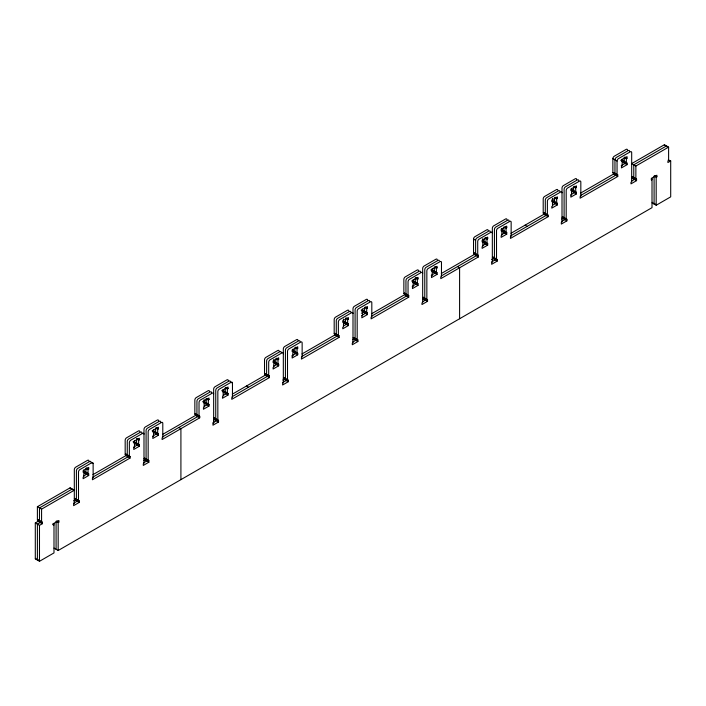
<?xml version="1.0" encoding="UTF-8"?>
<svg xmlns="http://www.w3.org/2000/svg" width="706" height="706" viewBox="0 0 706 706"><rect width="100%" height="100%" fill="white"/><g stroke="black" fill="none" stroke-linecap="round" stroke-linejoin="round"><path stroke-width="1.06" d="M133.54 447.189L137.255 445.045L137.255 443.439L136.558 443.836L136.558 439.008L137.255 438.611L139.338 439.82L139.338 438.205L133.769 441.426L133.769 443.033L135.164 442.23L139.338 444.648L139.338 446.254L133.769 449.475L133.769 447.86L134.467 447.463L134.467 440.703M204.14 406.427L206.92 404.82L206.92 403.214L206.223 403.611L206.223 398.784L206.92 398.387L209.011 399.596L209.011 397.981L203.443 401.202L203.443 402.808L204.837 402.005L209.011 404.423L209.011 406.029L203.443 409.251L203.443 407.636L204.14 407.238L204.14 399.508M343.478 325.978L346.267 324.372L346.267 322.766L345.569 323.163L345.569 318.335L346.267 317.938L348.358 319.147L348.358 317.532L342.781 320.753L342.781 322.36L344.175 321.557L348.358 323.975L348.358 325.581L342.781 328.802L342.781 327.187L343.478 326.79L343.478 319.068M412.225 286.292L415.94 284.147L415.94 282.541L415.243 282.938L415.243 278.111L415.94 277.714L418.023 278.923L418.023 277.308L412.454 280.529L412.454 282.135L413.848 281.332L418.023 283.75L418.023 285.356L412.454 288.577L412.454 286.963L413.151 286.565L413.151 279.805M621.236 165.619L624.951 163.474L624.951 161.868L624.254 162.265L624.254 157.447L624.951 157.041L627.043 158.25L627.043 156.635L621.465 159.856L621.465 161.462L622.86 160.659L627.043 163.077L627.043 164.683L621.465 167.904L621.465 166.289L622.162 165.892L622.162 159.132M83.837 469.931L83.837 476.691L83.14 477.088L83.14 478.703L88.718 475.482L88.718 473.876L84.535 471.458L83.14 472.261L83.14 470.655L88.718 467.434L88.718 469.049L88.021 469.446L85.929 468.246L85.929 473.073L86.626 472.667L86.626 474.273L83.837 475.888M136.558 439.008L138.641 440.217L139.338 439.82M153.511 429.707L153.511 436.467L152.814 436.864L152.814 438.479L158.382 435.258L158.382 433.652L154.208 431.234L152.814 432.037L152.814 430.431L158.382 427.209L158.382 428.824L157.685 429.222L155.602 428.021L155.602 432.849L156.291 432.443L156.291 434.049L152.575 436.193M206.223 398.784L208.314 399.993L209.011 399.596M223.175 389.483L223.175 396.242L222.487 396.64L222.487 398.255L228.056 395.033L228.056 393.427L223.873 391.009L222.487 391.812L222.487 390.206L228.056 386.985L228.056 388.6L227.358 388.997L225.267 387.797L225.267 392.624L225.964 392.218L225.964 393.824L223.175 395.439M273.804 359.292L273.804 367.014L273.107 367.411L273.107 369.026L278.685 365.805L278.685 364.199L274.502 361.781L273.107 362.584L273.107 360.978L278.685 357.757L278.685 359.372L277.988 359.769L276.593 358.966M292.849 349.258L292.849 356.018L292.152 356.415L292.152 358.03L297.729 354.809L297.729 353.203L293.546 350.785L292.152 351.588L292.152 349.982L297.729 346.761L297.729 348.376L297.032 348.773L294.94 347.573L294.94 352.4L295.637 351.994L295.637 353.6L291.922 355.745M345.569 318.335L347.661 319.544L348.358 319.147M362.522 309.034L362.522 315.794L361.825 316.191L361.825 317.806L367.402 314.585L367.402 312.979L363.219 310.561L361.825 311.364L361.825 309.757L367.402 306.536L367.402 308.151L366.705 308.548L364.614 307.348L364.614 312.176L365.311 311.77L365.311 313.376L361.596 315.52M415.243 278.111L417.325 279.32L418.023 278.923M432.196 268.81L432.196 275.569L431.498 275.967L431.498 277.582L437.067 274.36L437.067 272.754L432.893 270.336L431.498 271.139L431.498 269.533L437.067 266.312L437.067 267.927L436.37 268.324L434.287 267.124L434.287 271.951L434.975 271.545L434.975 273.151L431.26 275.296M482.825 238.619L482.825 246.341L482.127 246.738L482.127 248.353L487.696 245.132L487.696 243.526L483.513 241.108L482.127 241.911L482.127 240.305L487.696 237.084L487.696 238.699L486.999 239.096L485.604 238.293M501.86 228.585L501.86 235.345L501.163 235.742L501.163 237.357L506.74 234.136L506.74 232.53L502.557 230.112L501.163 230.915L501.163 229.309L506.74 226.088L506.74 227.703L506.043 228.1L503.952 226.9L503.952 231.727L504.649 231.321L504.649 232.927L501.86 234.542M552.489 198.395L552.489 206.117L551.792 206.514L551.792 208.129L557.369 204.908L557.369 203.302L553.186 200.883L551.792 201.687L551.792 200.08L557.369 196.859L557.369 198.474L556.672 198.871L555.278 198.068M571.533 188.361L571.533 195.121L570.836 195.518L570.836 197.133L576.414 193.912L576.414 192.306L572.231 189.888L570.836 190.691L570.836 189.084L576.414 185.863L576.414 187.478L575.717 187.875L573.625 186.675L573.625 191.502L574.322 191.097L574.322 192.703L570.607 194.847M624.254 157.447L626.346 158.647L627.043 158.25M361.357 313.243L363.219 312.176L367.402 314.585M273.804 366.202L276.593 364.596L276.593 362.99L275.896 363.387L275.896 358.56M482.825 245.538L485.604 243.923L485.604 242.317L484.907 242.714L484.907 237.887M552.489 205.314L555.278 203.699L555.278 202.093L554.581 202.49L554.581 197.662M83.837 471.864L88.021 474.273L88.718 473.876M133.072 441.832L138.641 445.045L139.338 444.648M152.117 430.836L157.685 434.049L158.382 433.652M202.746 401.608L208.314 404.82L209.011 404.423M221.79 390.612L227.358 393.824L228.056 393.427M273.804 362.187L277.988 364.596L278.685 364.199M292.849 351.191L297.032 353.6L297.729 353.203M343.478 321.962L347.661 324.372L348.358 323.975M361.128 310.163L366.705 313.376L367.402 312.979M411.757 280.935L417.325 284.147L418.023 283.75M430.801 269.939L436.37 273.151L437.067 272.754M482.825 241.514L486.999 243.923L487.696 243.526M501.86 230.518L506.043 232.927L506.74 232.53M552.489 201.289L556.672 203.699L557.369 203.302M571.533 190.293L575.717 192.703L576.414 192.306M620.768 160.262L626.346 163.474L627.043 163.077M139.806 431.772A1.968 1.138 -60 0 0 138.411 430.969L126.568 437.808A1.968 1.138 -60 0 0 125.174 440.217L125.174 454.435L125.871 454.029L130.054 456.447L130.054 458.053L92.433 479.771L92.433 478.165L93.13 477.759L93.13 463.551A1.968 1.138 -60 0 0 91.736 462.748L79.893 469.587A1.968 1.138 -60 0 0 78.498 471.996L78.498 501.225L79.196 500.828L79.196 502.434L73.618 505.655L73.618 504.04L74.315 503.643L74.315 469.587A1.968 1.138 -60 0 1 75.71 467.169L87.553 460.33A1.968 1.138 -60 0 1 88.947 461.133M209.47 391.406A1.968 1.138 -60 0 0 208.085 390.745L196.242 397.584A1.968 1.138 -60 0 0 194.847 399.993L194.847 414.21L195.544 413.804L199.727 416.222L199.727 417.828L162.098 439.547L162.098 437.941L162.795 437.535L162.795 423.326A1.968 1.138 -60 0 0 161.4 422.523L149.557 429.363A1.968 1.138 -60 0 0 148.163 431.772L148.163 461L148.86 460.603L148.86 462.209L143.292 465.43L143.292 463.816L143.989 463.418L143.989 429.363A1.968 1.138 -60 0 1 145.383 426.945L157.226 420.105A1.968 1.138 -60 0 1 158.621 420.908M279.144 351.182A1.968 1.138 -60 0 0 277.758 350.52L265.915 357.36A1.968 1.138 -60 0 0 264.521 359.769L264.521 373.986L265.218 373.58L269.392 375.998L269.392 377.604L231.771 399.322L231.771 397.716L232.468 397.31L232.468 383.102A1.968 1.138 -60 0 0 231.074 382.299L219.231 389.138A1.968 1.138 -60 0 0 217.836 391.548L217.836 420.776L218.533 420.379L218.533 421.985L212.965 425.206L212.965 423.591L213.662 423.194L213.662 389.138A1.968 1.138 -60 0 1 215.048 386.72L226.9 379.881A1.968 1.138 -60 0 1 228.285 380.684M348.817 310.958A1.968 1.138 -60 0 0 347.423 310.296L335.579 317.135A1.968 1.138 -60 0 0 334.185 319.544L334.185 333.761L334.882 333.356L339.065 335.774L339.065 337.38L301.444 359.098L301.444 357.492L302.142 357.086L302.142 342.878A1.968 1.138 -60 0 0 300.747 342.075L288.904 348.914A1.968 1.138 -60 0 0 287.51 351.323L287.51 380.552L288.207 380.155L288.207 381.761L282.629 384.982L282.629 383.367L283.327 382.97L283.327 348.914A1.968 1.138 -60 0 1 284.721 346.496L296.564 339.657A1.968 1.138 -60 0 1 297.958 340.46M418.481 270.733A1.968 1.138 -60 0 0 417.096 270.071L405.253 276.911A1.968 1.138 -60 0 0 403.858 279.32L403.858 293.537L404.556 293.131L408.739 295.549L408.739 297.155L371.118 318.874L371.118 317.268L371.815 316.862L371.815 302.653A1.968 1.138 -60 0 0 370.421 301.85L358.577 308.69A1.968 1.138 -60 0 0 357.183 311.099L357.183 340.327L357.88 339.93L357.88 341.536L352.303 344.757L352.303 343.142L353 342.745L353 308.69A1.968 1.138 -60 0 1 354.394 306.272L366.237 299.432A1.968 1.138 -60 0 1 367.632 300.235M488.155 230.509A1.968 1.138 -60 0 0 486.769 229.847L474.926 236.686A1.968 1.138 -60 0 0 473.532 239.096L473.532 253.313L474.229 252.907L478.412 255.325L478.412 256.931L440.782 278.649L440.782 277.043L441.479 276.637L441.479 262.429A1.968 1.138 -60 0 0 440.085 261.626L428.242 268.465A1.968 1.138 -60 0 0 426.848 270.875L426.848 300.103L427.545 299.706L427.545 301.312L421.976 304.533L421.976 302.918L422.673 302.521L422.673 268.465A1.968 1.138 -60 0 1 424.068 266.047L435.911 259.208A1.968 1.138 -60 0 1 437.305 260.011M557.828 190.285A1.968 1.138 -60 0 0 556.443 189.623L544.6 196.462A1.968 1.138 -60 0 0 543.205 198.871L543.205 213.088L543.902 212.682L548.077 215.101L548.077 216.707L510.456 238.425L510.456 236.819L511.153 236.413L511.153 222.205A1.968 1.138 -60 0 0 509.758 221.402L497.915 228.241A1.968 1.138 -60 0 0 496.521 230.65L496.521 259.879L497.218 259.481L497.218 261.088L491.65 264.309L491.65 262.694L492.338 262.297L492.338 228.241A1.968 1.138 -60 0 1 493.732 225.823L505.575 218.984A1.968 1.138 -60 0 1 506.97 219.787M627.502 150.06A1.968 1.138 -60 0 0 626.107 149.398L614.264 156.238A1.968 1.138 -60 0 0 612.87 158.647L612.87 172.864L613.567 172.458L617.75 174.876L617.75 176.482L580.129 198.201L580.129 196.595L580.826 196.189L580.826 181.98A1.968 1.138 -60 0 0 579.432 181.177L567.589 188.017A1.968 1.138 -60 0 0 566.194 190.426L566.194 219.654L566.892 219.257L566.892 220.863L561.314 224.084L561.314 222.469L562.011 222.072L562.011 188.017A1.968 1.138 -60 0 1 563.406 185.599L575.249 178.759A1.968 1.138 -60 0 1 576.643 179.562M37.392 506.723L70.132 487.82L74.315 490.229L41.575 509.141L37.392 506.723L37.392 520.128L41.575 522.546L42.263 522.14L42.263 523.755L39.483 525.361L35.3 522.943L35.3 558.878L39.483 561.296L53.991 552.913L53.991 523.57M92.954 474.644L125.871 455.635L130.054 458.053M162.627 434.419L195.544 415.41L199.727 417.828M232.292 394.195L265.218 375.186L269.392 377.604M301.965 353.971L334.882 334.962L339.065 337.38M371.638 313.746L404.556 294.737L408.739 297.155M441.312 273.522L474.229 254.513L478.412 256.931M510.976 233.298L543.902 214.289L548.077 216.707M580.65 193.073L613.567 174.064L617.75 176.482M668.608 147.122L664.425 144.704L631.685 163.607L635.868 166.025L668.608 147.122L668.608 160.527L667.911 160.933L667.911 162.539L670.7 160.933L670.7 196.859L656.183 205.243L652.009 202.834L652.909 202.304M92.689 477.212L127.962 456.844L127.962 455.238L127.265 455.635L127.265 441.426A1.968 1.138 -60 0 1 128.66 439.008L140.503 432.178A1.968 1.138 -60 0 1 141.897 432.981M162.362 436.988L197.636 416.619L197.636 415.013L196.939 415.41L196.939 401.202A1.968 1.138 -60 0 1 198.333 398.784L210.176 391.954A1.968 1.138 -60 0 1 211.571 392.757M232.036 396.763L267.3 376.395L267.3 374.789L266.612 375.186L266.612 360.978A1.968 1.138 -60 0 1 267.998 358.56L279.85 351.729A1.968 1.138 -60 0 1 281.235 352.532M301.7 356.539L336.974 336.171L336.974 334.565L336.277 334.962L336.277 320.753A1.968 1.138 -60 0 1 337.671 318.335L349.514 311.505A1.968 1.138 -60 0 1 350.908 312.308M371.374 316.314L406.647 295.946L406.647 294.34L405.95 294.737L405.95 280.529A1.968 1.138 -60 0 1 407.344 278.111L419.188 271.28A1.968 1.138 -60 0 1 420.582 272.084M441.047 276.09L476.321 255.722L476.321 254.116L475.623 254.513L475.623 240.305A1.968 1.138 -60 0 1 477.018 237.887L488.861 231.056A1.968 1.138 -60 0 1 490.255 231.859M510.72 235.866L545.985 215.498L545.985 213.892L545.297 214.289L545.297 200.08A1.968 1.138 -60 0 1 546.682 197.662L558.534 190.832A1.968 1.138 -60 0 1 559.92 191.635M580.385 195.641L615.658 175.273L615.658 173.667L614.961 174.064L614.961 159.856A1.968 1.138 -60 0 1 616.356 157.438L628.199 150.607A1.968 1.138 -60 0 1 629.593 151.411M125.174 454.435L129.357 456.844L130.054 456.447M194.847 414.21L199.03 416.619L199.727 416.222M264.521 373.986L268.695 376.395L269.392 375.998M334.185 333.761L338.368 336.171L339.065 335.774M403.858 293.537L408.042 295.946L408.739 295.549M473.532 253.313L477.715 255.722L478.412 255.325M543.205 213.088L547.379 215.498L548.077 215.101M612.87 172.864L617.053 175.273L617.75 174.876M37.392 520.128L38.089 519.731L42.263 522.14M79.196 500.828L75.013 498.41L74.315 498.815L78.498 501.225M148.86 460.603L144.686 458.185L143.989 458.591L148.163 461M218.533 420.379L214.35 417.961L213.662 418.367L217.836 420.776M288.207 380.155L284.024 377.736L283.327 378.142L287.51 380.552M357.88 339.93L353.697 337.512L353 337.918L357.183 340.327M427.545 299.706L423.371 297.288L422.673 297.694L426.848 300.103M497.218 259.481L493.035 257.063L492.338 257.469L496.521 259.879M566.892 219.257L562.708 216.839L562.011 217.245L566.194 219.654M636.565 179.033L632.382 176.615L631.685 177.021L635.868 179.43L636.565 179.033L636.565 180.639L630.987 183.86L630.987 182.245L631.685 181.848L631.685 152.62A1.968 1.138 -60 0 0 630.29 151.808L618.447 158.647A1.968 1.138 -60 0 0 617.053 161.065L617.053 175.273M35.3 522.943L38.089 521.337L42.263 523.755M73.618 500.828L75.013 500.016L79.196 502.434M143.636 460.4L144.686 459.791L148.86 462.209M213.486 420.07L214.35 419.567L218.533 421.985M282.806 380.049L284.024 379.343L288.207 381.761M352.656 339.727L353.697 339.118L357.88 341.536M422.673 299.3L423.371 298.894L427.545 301.312M491.65 259.481L493.035 258.67L497.218 261.088M561.667 219.054L562.708 218.454L566.892 220.863M631.685 178.627L632.382 178.23L636.565 180.639M73.618 503.237L77.104 501.225L77.104 499.619L76.407 500.016L76.407 470.787A1.968 1.138 -60 0 1 77.801 468.378L89.644 461.539A1.968 1.138 -60 0 1 91.039 462.342L93.13 463.551M143.636 462.809L146.777 461L146.777 459.394L146.08 459.791L146.08 430.563A1.968 1.138 -60 0 1 147.466 428.154L159.318 421.314A1.968 1.138 -60 0 1 160.703 422.117M212.788 422.885L213.309 422.585M213.486 422.488L216.442 420.776L216.442 419.17L215.745 419.567L215.745 390.339A1.968 1.138 -60 0 1 217.139 387.929L228.982 381.09A1.968 1.138 -60 0 1 230.359 381.611M282.629 382.564L286.115 380.552L286.115 378.945L285.418 379.343L285.418 350.114A1.968 1.138 -60 0 1 286.812 347.705L298.656 340.866A1.968 1.138 -60 0 1 300.05 341.669M352.656 342.136L355.789 340.327L355.789 338.721L355.092 339.118L355.092 309.89A1.968 1.138 -60 0 1 356.486 307.481L368.329 300.641A1.968 1.138 -60 0 1 369.723 301.444M422.497 301.815L425.462 300.103L425.462 298.497L424.765 298.894L424.765 269.666A1.968 1.138 -60 0 1 426.15 267.256L438.002 260.417A1.968 1.138 -60 0 1 439.335 260.805M491.65 261.891L495.127 259.879L495.127 258.272L494.429 258.67L494.429 229.441A1.968 1.138 -60 0 1 495.824 227.032L507.667 220.193A1.968 1.138 -60 0 1 509.061 220.996M561.667 221.463L564.8 219.654L564.8 218.048L564.103 218.445L564.103 189.217A1.968 1.138 -60 0 1 565.497 186.808L577.34 179.968A1.968 1.138 -60 0 1 578.735 180.771M631.685 181.045L634.473 179.43L634.473 177.824L633.776 178.23L633.776 164.816L666.517 145.913L666.517 146.751M668.264 159.927L670.7 160.933M56.083 549.294L56.083 521.275L58.174 522.475L58.872 522.078L58.872 520.463L53.294 523.684L53.294 525.29L53.991 524.893L52.606 524.09M652.009 179.633L651.311 180.039L651.311 178.424L656.88 175.212L656.88 176.818L656.183 177.224L654.091 176.015L654.091 204.034L655 203.513M35.3 558.878L36.209 558.358M38.3 559.567L37.392 560.087L37.392 524.152L40.18 522.546L40.18 520.94L39.483 521.337L39.483 507.932L72.224 489.029L72.224 489.867M53.991 548.085L58.174 550.503L652.009 207.661L652.009 178.309M654.789 175.609L656.88 176.818M627.043 164.683L622.86 162.265L622.86 160.659M612.87 158.647L617.053 161.065M574.322 186.269L576.414 187.478M576.414 193.912L572.231 191.502L572.231 189.888M555.278 197.265L557.369 198.474M557.369 204.908L553.186 202.49L553.186 200.883M525.087 225.152L527.179 226.361M505.346 226.9L506.74 227.703M506.74 234.136L502.557 231.727L502.557 230.112M485.604 237.49L487.696 238.699M487.696 245.132L483.513 242.714L483.513 241.108M473.532 239.096L475.623 240.305M457.506 266.586L459.597 267.795L459.597 318.741M434.975 266.718L437.067 267.927M437.067 274.36L432.893 271.951L432.893 270.336M418.023 285.356L413.848 282.938L413.848 281.332M365.311 306.942L367.402 308.151M348.358 325.581L344.175 323.163L344.175 321.557M295.637 347.167L297.729 348.376M297.729 354.809L293.546 352.4L293.546 350.785M276.593 358.163L278.685 359.372M278.685 365.805L274.502 363.387L274.502 361.781M246.403 386.05L248.494 387.259M230.377 381.893L232.468 383.102M225.964 387.391L228.056 388.6M228.056 395.033L223.873 392.624L223.873 391.009M209.011 406.029L204.837 403.611L204.837 402.005M178.821 427.483L180.912 428.692L180.912 479.639M156.291 427.615L158.382 428.824M158.382 435.258L154.208 432.849L154.208 431.234M139.338 446.254L135.164 443.836L135.164 442.23M86.626 467.84L88.718 469.049M88.718 475.482L84.535 473.073L84.535 471.458M56.78 520.869L58.872 522.078M664.425 144.704L664.425 145.542M656.183 177.224L656.183 205.243M635.868 166.025L635.868 179.43M632.382 176.615L632.382 178.23M626.346 158.647L626.346 163.474M613.567 172.458L613.567 174.064M575.717 187.875L575.717 192.703M562.708 216.839L562.708 218.454M556.672 198.871L556.672 203.699M547.379 215.498L547.379 201.289A1.968 1.138 -60 0 1 548.774 198.871L560.617 192.032A1.968 1.138 -60 0 1 562.011 192.844M543.902 212.682L543.902 214.289M506.043 228.1L506.043 232.927M493.035 257.063L493.035 258.67M486.999 239.096L486.999 243.923M477.715 255.722L477.715 241.514A1.968 1.138 -60 0 1 479.1 239.096L490.952 232.256A1.968 1.138 -60 0 1 492.338 233.068M474.229 252.907L474.229 254.513M436.37 268.324L436.37 273.151M423.371 297.288L423.371 298.894M417.325 279.32L417.325 284.147M408.042 295.946L408.042 281.738A1.968 1.138 -60 0 1 409.436 279.32L421.279 272.481A1.968 1.138 -60 0 1 422.673 273.293M404.556 293.131L404.556 294.737M366.705 308.548L366.705 313.376M363.219 310.561L363.219 312.176M353.697 337.512L353.697 339.118M347.661 319.544L347.661 324.372M338.368 336.171L338.368 321.962A1.968 1.138 -60 0 1 339.762 319.544L351.606 312.705A1.968 1.138 -60 0 1 353 313.517M334.882 333.356L334.882 334.962M297.032 348.773L297.032 353.6M284.024 377.736L284.024 379.343M277.988 359.769L277.988 364.596M268.695 376.395L268.695 362.187A1.968 1.138 -60 0 1 270.089 359.769L281.932 352.929A1.968 1.138 -60 0 1 283.327 353.732M265.218 373.58L265.218 375.186M227.358 388.997L227.358 393.824M214.35 417.961L214.35 419.567M208.314 399.993L208.314 404.82M199.03 416.619L199.03 402.411A1.968 1.138 -60 0 1 200.425 399.993L212.268 393.154A1.968 1.138 -60 0 1 213.662 393.957M195.544 413.804L195.544 415.41M157.685 429.222L157.685 434.049M144.686 458.185L144.686 459.791M138.641 440.217L138.641 445.045M129.357 456.844L129.357 442.636A1.968 1.138 -60 0 1 130.751 440.217L142.594 433.378A1.968 1.138 -60 0 1 143.989 434.181M125.871 454.029L125.871 455.635M88.021 469.446L88.021 474.273M75.013 498.41L75.013 500.016M70.132 487.82L70.132 488.658M58.174 522.475L58.174 550.503M41.575 509.141L41.575 522.546M39.483 525.361L39.483 561.296M38.089 519.731L38.089 521.337"/></g></svg>
